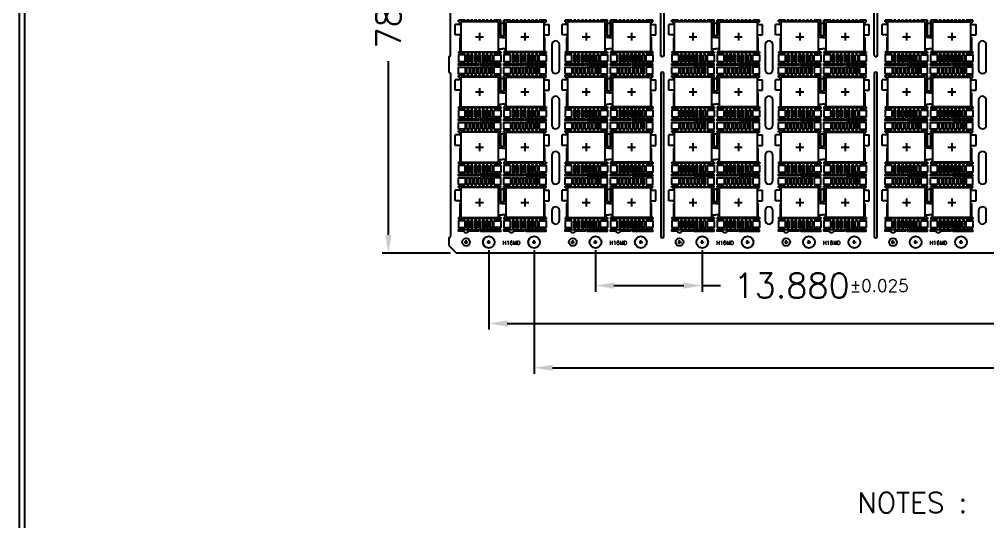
# Model space of a CAD drawing. Extents: x -204 to -64, y -54 to 30.
# Drawn here: x -140.85 to -109.37, y -3.61 to 12.74 of the extents above; entities that cross this region are included whole.
import ezdxf
from ezdxf.lldxf.tags import DXFTag

# ---------------------------------------------------------------- set-up
doc = ezdxf.new("R2010")
doc.units = 0
doc.header["$LTSCALE"] = 8
doc.header["$MEASUREMENT"] = 0
doc.linetypes.add('PHANTOM', pattern=[63.5, 31.75, -6.35, 6.35, -6.35, 6.35, -6.35])
for name, color, linetype in [('CEN', 2, 'CENTER'), ('DIM', 7, 'Continuous'), ('PKG-OUT', 1, 'PHANTOM')]:
    doc.layers.add(name, color=color, linetype=linetype)
doc.styles.add('SIMPLEX', font='SIMPLEX.shx', dxfattribs={"height": 0.7})
doc.styles.get("Standard").update_dxf_attribs({"font": 'SIMPLEX.shx', "height": 0.8})
tags = doc.linetypes.add('CENTER', pattern=[2, 1.25, -0.25, 0.25, -0.25]).pattern_tags.tags
tags[10:11] = [DXFTag(74, 4), DXFTag(75, 0), DXFTag(340, '0'), DXFTag(46, 1.0), DXFTag(50, 0.0), DXFTag(44, 0.0), DXFTag(45, 0.0)]
tags[8:9] = [DXFTag(74, 4), DXFTag(75, 0), DXFTag(340, '0'), DXFTag(46, 1.0), DXFTag(50, 0.0), DXFTag(44, 0.0), DXFTag(45, 0.0)]
tags[6:7] = [DXFTag(74, 4), DXFTag(75, 0), DXFTag(340, '0'), DXFTag(46, 1.0), DXFTag(50, 0.0), DXFTag(44, 0.0), DXFTag(45, 0.0)]
tags[4:5] = [DXFTag(74, 4), DXFTag(75, 0), DXFTag(340, '0'), DXFTag(46, 1.0), DXFTag(50, 0.0), DXFTag(44, 0.0), DXFTag(45, 0.0)]
doc.dimstyles.new('STRIP', dxfattribs={"dimtxt": 0.8, "dimasz": 0.6, "dimexe": 0.2, "dimexo": 0.2, "dimgap": 0.2, "dimtad": 0, "dimdec": 3, "dimlfac": 4, "dimzin": 0, "dimdsep": 46, "dimtxsty": 'Standard', "dimcen": 0.2, "dimclrd": 2, "dimclre": 2, "dimadec": 0, "dimazin": 0, "dimtfac": 1, "dimtdec": 3, "dimtofl": 0, "dimtmove": 0, "dimatfit": 3, "dimfxl": 1, "dimtolj": 1, "dimtzin": 0, "dimarcsym": 0})

# ---------------------------------------------------------------- blocks, each defined once
blk = doc.blocks.new('*D106')
at = {"layer": 'DEFPOINTS', "color": 0, "transparency": 16777216}
for p in [(82.027, -242.803), (79.812, -262.303), (82.027, -262.303)]:
    blk.add_point(p, dxfattribs=at)
at = {"layer": 'DIM', "color": 2, "lineweight": -2, "transparency": 16777216}
for p, q in [((81.827, -242.803), (79.612, -242.803)), ((79.812, -243.403), (79.812, -249.056)), ((79.812, -261.703), (79.812, -256.051)), ((81.827, -262.303), (79.612, -262.303))]:
    blk.add_line(p, q, dxfattribs=at)
at = {"layer": 'DIM', "color": 2, "transparency": 16777216}
for points in [[(79.712, -243.403), (79.912, -243.403), (79.812, -242.803)], [(79.712, -261.703), (79.912, -261.703), (79.812, -262.303)]]:
    blk.add_solid(points, dxfattribs=at)
at = {"layer": 'DIM', "color": 0, "transparency": 16777216, "insert": (79.812, -252.553), "char_height": 0.8, "attachment_point": 5, "rotation": 90}
blk.add_mtext('\\A1;78.000{\\H0.625x;%%P0.051}', dxfattribs=at)
blk = doc.blocks.new('LEAD')
for points in [[(42.93, 75.15), (42.04, 75.15), (42.04, 76.03), (42.93, 76.03)], [(43.43, 75.15), (43.16, 75.15), (43.16, 76.03), (43.43, 76.03)], [(43.93, 75.15), (43.66, 75.15), (43.66, 76.03), (43.93, 76.03)], [(44.43, 75.15), (44.16, 75.15), (44.16, 76.03), (44.43, 76.03)], [(44.93, 75.15), (44.66, 75.15), (44.66, 76.03), (44.93, 76.03)], [(45.43, 75.15), (45.16, 75.15), (45.16, 76.03), (45.43, 76.03)], [(45.93, 75.15), (45.66, 75.15), (45.66, 76.03), (45.93, 76.03)], [(46.16, 75.15), (46.43, 75.15), (46.43, 76.03), (46.16, 76.03)], [(46.66, 75.15), (47.54, 75.15), (47.54, 76.03), (46.66, 76.03)]]:
    blk.add_lwpolyline(points, close=True)
blk = doc.blocks.new('MARK')
at = {"layer": 'DIM', "color": 1}
blk.add_text('H16MD', height=0.1562, dxfattribs=at).set_placement((-144.723, 9.194))
blk = doc.blocks.new('*D102')
at = {"layer": 'DEFPOINTS', "color": 0, "transparency": 16777216}
for p in [(83.074, -262.001), (142.064, -262.001), (142.064, -264.588)]:
    blk.add_point(p, dxfattribs=at)
at = {"layer": 'DIM', "color": 2, "lineweight": -2, "transparency": 16777216}
for p, q in [((83.074, -262.201), (83.074, -264.788)), ((142.064, -262.201), (142.064, -264.788)), ((83.674, -264.588), (108.584, -264.588)), ((141.464, -264.588), (116.555, -264.588))]:
    blk.add_line(p, q, dxfattribs=at)
at = {"layer": 'DIM', "color": 2, "transparency": 16777216}
for points in [[(83.674, -264.488), (83.674, -264.688), (83.074, -264.588)], [(141.464, -264.488), (141.464, -264.688), (142.064, -264.588)]]:
    blk.add_solid(points, dxfattribs=at)
at = {"layer": 'DIM', "color": 0, "transparency": 16777216, "insert": (112.569, -264.588), "char_height": 0.8, "attachment_point": 5}
blk.add_mtext('\\A1;235.960{\\H0.625x;%%P0.050}', dxfattribs=at)
blk = doc.blocks.new('*D103')
at = {"layer": 'DEFPOINTS', "color": 0, "transparency": 16777216}
for p in [(84.549, -262.001), (143.539, -262.001), (143.539, -266.031)]:
    blk.add_point(p, dxfattribs=at)
at = {"layer": 'DIM', "color": 2, "lineweight": -2, "transparency": 16777216}
for p, q in [((84.549, -262.201), (84.549, -266.231)), ((143.539, -262.201), (143.539, -266.231)), ((85.149, -266.031), (110.059, -266.031)), ((142.939, -266.031), (118.03, -266.031))]:
    blk.add_line(p, q, dxfattribs=at)
at = {"layer": 'DIM', "color": 2, "transparency": 16777216}
for points in [[(85.149, -265.931), (85.149, -266.131), (84.549, -266.031)], [(142.939, -265.931), (142.939, -266.131), (143.539, -266.031)]]:
    blk.add_solid(points, dxfattribs=at)
at = {"layer": 'DIM', "color": 0, "transparency": 16777216, "insert": (114.044, -266.031), "char_height": 0.8, "attachment_point": 5}
blk.add_mtext('\\A1;235.960{\\H0.625x;%%P0.050}', dxfattribs=at)
blk = doc.blocks.new('*D104')
at = {"layer": 'DEFPOINTS', "color": 0, "transparency": 16777216}
for p in [(86.544, -262.001), (90.014, -262.001), (90.014, -263.354)]:
    blk.add_point(p, dxfattribs=at)
at = {"layer": 'DIM', "color": 2, "lineweight": -2, "transparency": 16777216}
for p, q in [((86.544, -262.201), (86.544, -263.554)), ((90.014, -262.201), (90.014, -263.554)), ((87.144, -263.354), (89.414, -263.354)), ((90.014, -263.354), (90.614, -263.354))]:
    blk.add_line(p, q, dxfattribs=at)
at = {"layer": 'DIM', "color": 2, "transparency": 16777216}
for points in [[(87.144, -263.254), (87.144, -263.454), (86.544, -263.354)], [(89.414, -263.254), (89.414, -263.454), (90.014, -263.354)]]:
    blk.add_solid(points, dxfattribs=at)
at = {"layer": 'DIM', "color": 0, "transparency": 16777216, "insert": (93.881, -263.354), "char_height": 0.8, "attachment_point": 5}
blk.add_mtext('\\A1;13.880{\\H0.4;±0.025}', dxfattribs=at)
blk = doc.blocks.new('HSSOP16')
for p, q in [((56.985, 26.854), (56.764, 26.854)), ((56.764, 26.804), (56.764, 26.854)), ((56.814, 26.804), (56.764, 26.804)), ((56.814, 26.717), (56.814, 26.804)), ((56.985, 26.804), (56.985, 26.854)), ((57.042, 26.804), (57.042, 26.854)), ((57.11, 26.854), (57.042, 26.854)), ((57.11, 26.804), (57.11, 26.854)), ((57.167, 26.804), (57.167, 26.854)), ((57.235, 26.854), (57.167, 26.854)), ((57.235, 26.804), (57.235, 26.854)), ((57.292, 26.804), (57.292, 26.854)), ((57.36, 26.854), (57.292, 26.854)), ((57.36, 26.804), (57.36, 26.854)), ((57.417, 26.804), (57.417, 26.854)), ((57.485, 26.854), (57.417, 26.854)), ((57.485, 26.804), (57.485, 26.854)), ((57.542, 26.804), (57.542, 26.854)), ((57.61, 26.854), (57.542, 26.854)), ((57.61, 26.804), (57.61, 26.854)), ((57.667, 26.804), (57.667, 26.854)), ((57.735, 26.854), (57.667, 26.854)), ((57.735, 26.804), (57.735, 26.854)), ((57.792, 26.804), (57.792, 26.854)), ((57.86, 26.854), (57.792, 26.854)), ((57.86, 26.804), (57.86, 26.854)), ((58.139, 26.854), (57.917, 26.854)), ((57.917, 26.804), (57.917, 26.854)), ((58.089, 26.342), (58.089, 26.804)), ((58.139, 26.804), (58.089, 26.804)), ((58.139, 26.804), (58.139, 26.854)), ((58.46, 26.854), (58.239, 26.854)), ((58.239, 26.804), (58.239, 26.854)), ((58.239, 26.804), (58.289, 26.804)), ((58.289, 26.342), (58.289, 26.804)), ((58.46, 26.804), (58.46, 26.854)), ((58.517, 26.804), (58.517, 26.854)), ((58.585, 26.854), (58.517, 26.854)), ((58.585, 26.804), (58.585, 26.854)), ((58.642, 26.804), (58.642, 26.854)), ((58.71, 26.854), (58.642, 26.854)), ((58.71, 26.804), (58.71, 26.854)), ((58.767, 26.804), (58.767, 26.854)), ((58.835, 26.854), (58.767, 26.854)), ((58.835, 26.804), (58.835, 26.854)), ((58.892, 26.804), (58.892, 26.854)), ((58.96, 26.854), (58.892, 26.854)), ((58.96, 26.804), (58.96, 26.854)), ((59.017, 26.804), (59.017, 26.854)), ((59.085, 26.854), (59.017, 26.854)), ((59.085, 26.804), (59.085, 26.854)), ((59.142, 26.804), (59.142, 26.854)), ((59.21, 26.854), (59.142, 26.854)), ((59.21, 26.804), (59.21, 26.854)), ((59.267, 26.804), (59.267, 26.854)), ((59.335, 26.854), (59.267, 26.854)), ((59.335, 26.804), (59.335, 26.854)), ((59.614, 26.854), (59.392, 26.854)), ((59.392, 26.804), (59.392, 26.854)), ((59.564, 26.717), (59.564, 26.804)), ((59.564, 26.804), (59.614, 26.804)), ((59.614, 26.804), (59.614, 26.854)), ((56.814, 26.717), (56.664, 26.717)), ((56.664, 26.379), (56.664, 26.717)), ((59.564, 26.717), (59.714, 26.717)), ((59.714, 26.379), (59.714, 26.717)), ((56.814, 26.379), (56.664, 26.379)), ((56.814, 26.379), (56.814, 26.342)), ((56.814, 26.342), (56.839, 26.342)), ((56.814, 26.292), (56.839, 26.292)), ((56.814, 26.292), (56.814, 25.829)), ((58.089, 26.342), (58.064, 26.342)), ((58.189, 26.292), (58.064, 26.292)), ((58.189, 26.292), (58.314, 26.292)), ((58.289, 26.342), (58.314, 26.342)), ((59.564, 26.342), (59.539, 26.342)), ((59.564, 26.292), (59.539, 26.292)), ((59.564, 26.379), (59.714, 26.379)), ((59.564, 26.379), (59.564, 26.342)), ((59.564, 26.292), (59.564, 25.829)), ((56.764, 25.829), (56.764, 25.779)), ((56.764, 25.829), (56.814, 25.829)), ((56.985, 25.829), (56.985, 25.779)), ((57.042, 25.829), (57.042, 25.779)), ((57.11, 25.829), (57.11, 25.779)), ((57.167, 25.829), (57.167, 25.779)), ((57.235, 25.829), (57.235, 25.779)), ((57.292, 25.829), (57.292, 25.779)), ((57.36, 25.829), (57.36, 25.779)), ((57.417, 25.829), (57.417, 25.779)), ((57.485, 25.829), (57.485, 25.779)), ((57.542, 25.829), (57.542, 25.779)), ((57.61, 25.829), (57.61, 25.779)), ((57.667, 25.829), (57.667, 25.779)), ((57.735, 25.829), (57.735, 25.779)), ((57.792, 25.829), (57.792, 25.779)), ((57.86, 25.829), (57.86, 25.779)), ((57.917, 25.829), (57.917, 25.779)), ((58.089, 25.917), (58.189, 25.917)), ((58.089, 25.917), (58.089, 25.829)), ((58.089, 25.829), (58.139, 25.829)), ((58.139, 25.829), (58.139, 25.779)), ((58.289, 25.917), (58.189, 25.917)), ((58.289, 25.829), (58.239, 25.829)), ((58.239, 25.829), (58.239, 25.779)), ((58.289, 25.917), (58.289, 25.829)), ((58.46, 25.829), (58.46, 25.779)), ((58.517, 25.829), (58.517, 25.779)), ((58.585, 25.829), (58.585, 25.779)), ((58.642, 25.829), (58.642, 25.779)), ((58.71, 25.829), (58.71, 25.779)), ((58.767, 25.829), (58.767, 25.779)), ((58.835, 25.829), (58.835, 25.779)), ((58.892, 25.829), (58.892, 25.779)), ((58.96, 25.829), (58.96, 25.779)), ((59.017, 25.829), (59.017, 25.779)), ((59.085, 25.829), (59.085, 25.779)), ((59.142, 25.829), (59.142, 25.779)), ((59.21, 25.829), (59.21, 25.779)), ((59.267, 25.829), (59.267, 25.779)), ((59.335, 25.829), (59.335, 25.779)), ((59.392, 25.829), (59.392, 25.779)), ((59.614, 25.829), (59.564, 25.829)), ((59.614, 25.829), (59.614, 25.779)), ((56.985, 25.779), (56.764, 25.779)), ((57.11, 25.779), (57.042, 25.779)), ((57.235, 25.779), (57.167, 25.779)), ((57.36, 25.779), (57.292, 25.779)), ((57.485, 25.779), (57.417, 25.779)), ((57.61, 25.779), (57.542, 25.779)), ((57.735, 25.779), (57.667, 25.779)), ((57.86, 25.779), (57.792, 25.779)), ((58.139, 25.779), (57.917, 25.779)), ((58.46, 25.779), (58.239, 25.779)), ((58.585, 25.779), (58.517, 25.779)), ((58.71, 25.779), (58.642, 25.779)), ((58.835, 25.779), (58.767, 25.779)), ((58.96, 25.779), (58.892, 25.779)), ((59.085, 25.779), (59.017, 25.779)), ((59.21, 25.779), (59.142, 25.779)), ((59.335, 25.779), (59.267, 25.779)), ((59.614, 25.779), (59.392, 25.779))]:
    blk.add_line(p, q)
for points in [[(58.189, 26.342), (58.139, 26.342), (58.139, 26.754), (58.189, 26.754)], [(58.189, 26.342), (58.239, 26.342), (58.239, 26.754), (58.189, 26.754)]]:
    blk.add_lwpolyline(points)
at = {"layer": 'CEN', "ltscale": 0.01}
for p, q in [((57.451, 26.446), (57.451, 26.188)), ((58.926, 26.446), (58.926, 26.188)), ((57.322, 26.317), (57.58, 26.317)), ((58.797, 26.317), (59.055, 26.317))]:
    blk.add_line(p, q, dxfattribs=at)
at = {"layer": 'PKG-OUT', "color": 1}
for points in [[(58.064, 26.804), (56.839, 26.804), (56.839, 25.829), (58.064, 25.829)], [(58.314, 26.804), (59.539, 26.804), (59.539, 25.829), (58.314, 25.829)]]:
    blk.add_lwpolyline(points, close=True, dxfattribs=at)

msp = doc.modelspace()

# ---------------------------------------------------------------- linework, layer by layer
for p, q in [((-126.88724, 11.52459), (-126.88724, 11.02459)), ((-126.88724, 5.62459), (-126.88724, 5.37459)), ((-126.88724, 5.37459), (-126.63724, 5.12459)), ((-64.67724, 5.12459), (-126.63724, 5.12459))]:
    msp.add_line(p, q)
for points in [[(-140.85124, 19.32307), (-140.68884, 19.32307), (-140.68884, -43.07693), (-140.85124, -43.07693)], [(-126.57724, 11.29959), (-125.92099, 11.29959), (-125.92099, 11.24959), (-126.57724, 11.24959)], [(-125.20224, 11.29959), (-125.85849, 11.29959), (-125.85849, 11.24959), (-125.20224, 11.24959)], [(-125.10224, 11.29959), (-124.44599, 11.29959), (-124.44599, 11.24959), (-125.10224, 11.24959)], [(-123.72724, 11.29959), (-124.38349, 11.29959), (-124.38349, 11.24959), (-123.72724, 11.24959)], [(-123.10724, 11.29959), (-122.45099, 11.29959), (-122.45099, 11.24959), (-123.10724, 11.24959)], [(-121.73224, 11.29959), (-122.38849, 11.29959), (-122.38849, 11.24959), (-121.73224, 11.24959)], [(-121.63224, 11.29959), (-120.97599, 11.29959), (-120.97599, 11.24959), (-121.63224, 11.24959)], [(-120.25724, 11.29959), (-120.91349, 11.29959), (-120.91349, 11.24959), (-120.25724, 11.24959)], [(-119.63724, 11.29959), (-118.98099, 11.29959), (-118.98099, 11.24959), (-119.63724, 11.24959)], [(-118.26224, 11.29959), (-118.91849, 11.29959), (-118.91849, 11.24959), (-118.26224, 11.24959)], [(-118.16224, 11.29959), (-117.50599, 11.29959), (-117.50599, 11.24959), (-118.16224, 11.24959)], [(-116.78724, 11.29959), (-117.44349, 11.29959), (-117.44349, 11.24959), (-116.78724, 11.24959)], [(-116.16724, 11.29959), (-115.51099, 11.29959), (-115.51099, 11.24959), (-116.16724, 11.24959)], [(-114.79224, 11.29959), (-115.44849, 11.29959), (-115.44849, 11.24959), (-114.79224, 11.24959)], [(-114.69224, 11.29959), (-114.03599, 11.29959), (-114.03599, 11.24959), (-114.69224, 11.24959)], [(-113.31724, 11.29959), (-113.97349, 11.29959), (-113.97349, 11.24959), (-113.31724, 11.24959)], [(-112.69724, 11.29959), (-112.04099, 11.29959), (-112.04099, 11.24959), (-112.69724, 11.24959)], [(-111.32224, 11.29959), (-111.97849, 11.29959), (-111.97849, 11.24959), (-111.32224, 11.24959)], [(-111.22224, 11.29959), (-110.56599, 11.29959), (-110.56599, 11.24959), (-111.22224, 11.24959)], [(-109.84724, 11.29959), (-110.50349, 11.29959), (-110.50349, 11.24959), (-109.84724, 11.24959)], [(-126.57724, 9.49959), (-125.92099, 9.49959), (-125.92099, 9.44959), (-126.57724, 9.44959)], [(-125.20224, 9.49959), (-125.85849, 9.49959), (-125.85849, 9.44959), (-125.20224, 9.44959)], [(-125.10224, 9.49959), (-124.44599, 9.49959), (-124.44599, 9.44959), (-125.10224, 9.44959)], [(-123.72724, 9.49959), (-124.38349, 9.49959), (-124.38349, 9.44959), (-123.72724, 9.44959)], [(-123.10724, 9.49959), (-122.45099, 9.49959), (-122.45099, 9.44959), (-123.10724, 9.44959)], [(-121.73224, 9.49959), (-122.38849, 9.49959), (-122.38849, 9.44959), (-121.73224, 9.44959)], [(-121.63224, 9.49959), (-120.97599, 9.49959), (-120.97599, 9.44959), (-121.63224, 9.44959)], [(-120.25724, 9.49959), (-120.91349, 9.49959), (-120.91349, 9.44959), (-120.25724, 9.44959)], [(-119.63724, 9.49959), (-118.98099, 9.49959), (-118.98099, 9.44959), (-119.63724, 9.44959)], [(-118.26224, 9.49959), (-118.91849, 9.49959), (-118.91849, 9.44959), (-118.26224, 9.44959)], [(-118.16224, 9.49959), (-117.50599, 9.49959), (-117.50599, 9.44959), (-118.16224, 9.44959)], [(-116.78724, 9.49959), (-117.44349, 9.49959), (-117.44349, 9.44959), (-116.78724, 9.44959)], [(-116.16724, 9.49959), (-115.51099, 9.49959), (-115.51099, 9.44959), (-116.16724, 9.44959)], [(-114.79224, 9.49959), (-115.44849, 9.49959), (-115.44849, 9.44959), (-114.79224, 9.44959)], [(-114.69224, 9.49959), (-114.03599, 9.49959), (-114.03599, 9.44959), (-114.69224, 9.44959)], [(-113.31724, 9.49959), (-113.97349, 9.49959), (-113.97349, 9.44959), (-113.31724, 9.44959)], [(-112.69724, 9.49959), (-112.04099, 9.49959), (-112.04099, 9.44959), (-112.69724, 9.44959)], [(-111.32224, 9.49959), (-111.97849, 9.49959), (-111.97849, 9.44959), (-111.32224, 9.44959)], [(-111.22224, 9.49959), (-110.56599, 9.49959), (-110.56599, 9.44959), (-111.22224, 9.44959)], [(-109.84724, 9.49959), (-110.50349, 9.49959), (-110.50349, 9.44959), (-109.84724, 9.44959)], [(-126.57724, 7.69959), (-125.92099, 7.69959), (-125.92099, 7.64959), (-126.57724, 7.64959)], [(-125.20224, 7.69959), (-125.85849, 7.69959), (-125.85849, 7.64959), (-125.20224, 7.64959)], [(-125.10224, 7.69959), (-124.44599, 7.69959), (-124.44599, 7.64959), (-125.10224, 7.64959)], [(-123.72724, 7.69959), (-124.38349, 7.69959), (-124.38349, 7.64959), (-123.72724, 7.64959)], [(-123.10724, 7.69959), (-122.45099, 7.69959), (-122.45099, 7.64959), (-123.10724, 7.64959)], [(-121.73224, 7.69959), (-122.38849, 7.69959), (-122.38849, 7.64959), (-121.73224, 7.64959)], [(-121.63224, 7.69959), (-120.97599, 7.69959), (-120.97599, 7.64959), (-121.63224, 7.64959)], [(-120.25724, 7.69959), (-120.91349, 7.69959), (-120.91349, 7.64959), (-120.25724, 7.64959)], [(-119.63724, 7.69959), (-118.98099, 7.69959), (-118.98099, 7.64959), (-119.63724, 7.64959)], [(-118.26224, 7.69959), (-118.91849, 7.69959), (-118.91849, 7.64959), (-118.26224, 7.64959)], [(-118.16224, 7.69959), (-117.50599, 7.69959), (-117.50599, 7.64959), (-118.16224, 7.64959)], [(-116.78724, 7.69959), (-117.44349, 7.69959), (-117.44349, 7.64959), (-116.78724, 7.64959)], [(-116.16724, 7.69959), (-115.51099, 7.69959), (-115.51099, 7.64959), (-116.16724, 7.64959)], [(-114.79224, 7.69959), (-115.44849, 7.69959), (-115.44849, 7.64959), (-114.79224, 7.64959)], [(-114.69224, 7.69959), (-114.03599, 7.69959), (-114.03599, 7.64959), (-114.69224, 7.64959)], [(-113.31724, 7.69959), (-113.97349, 7.69959), (-113.97349, 7.64959), (-113.31724, 7.64959)], [(-112.69724, 7.69959), (-112.04099, 7.69959), (-112.04099, 7.64959), (-112.69724, 7.64959)], [(-111.32224, 7.69959), (-111.97849, 7.69959), (-111.97849, 7.64959), (-111.32224, 7.64959)], [(-111.22224, 7.69959), (-110.56599, 7.69959), (-110.56599, 7.64959), (-111.22224, 7.64959)], [(-109.84724, 7.69959), (-110.50349, 7.69959), (-110.50349, 7.64959), (-109.84724, 7.64959)], [(-125.20224, 5.89959), (-125.85849, 5.89959), (-125.85849, 5.84959), (-125.20224, 5.84959)], [(-123.72724, 5.89959), (-124.38349, 5.89959), (-124.38349, 5.84959), (-123.72724, 5.84959)], [(-121.73224, 5.89959), (-122.38849, 5.89959), (-122.38849, 5.84959), (-121.73224, 5.84959)], [(-120.25724, 5.89959), (-120.91349, 5.89959), (-120.91349, 5.84959), (-120.25724, 5.84959)], [(-118.26224, 5.89959), (-118.91849, 5.89959), (-118.91849, 5.84959), (-118.26224, 5.84959)], [(-116.78724, 5.89959), (-117.44349, 5.89959), (-117.44349, 5.84959), (-116.78724, 5.84959)], [(-114.79224, 5.89959), (-115.44849, 5.89959), (-115.44849, 5.84959), (-114.79224, 5.84959)], [(-113.31724, 5.89959), (-113.97349, 5.89959), (-113.97349, 5.84959), (-113.31724, 5.84959)], [(-111.32224, 5.89959), (-111.97849, 5.89959), (-111.97849, 5.84959), (-111.32224, 5.84959)], [(-109.84724, 5.89959), (-110.50349, 5.89959), (-110.50349, 5.84959), (-109.84724, 5.84959)]]:
    msp.add_lwpolyline(points, close=True)
for points in [[(-126.88724, 11.52459, 0.41421356), (-126.83724, 11.57459), (-126.83724, 18.17459, 0.41421356), (-126.88724, 18.22459)], [(-126.88724, 11.02459, -0.41421356), (-126.83724, 10.97459), (-126.83724, 5.67459, -0.41421356), (-126.88724, 5.62459, -0.41421356)]]:
    msp.add_lwpolyline(points, format="xyb")
for points in [[(-119.99724, 11.57459), (-119.99724, 18.17459, -1), (-119.89724, 18.17459), (-119.89724, 11.57459, -1)], [(-113.05724, 11.57459), (-113.05724, 18.17459, -1), (-112.95724, 18.17459), (-112.95724, 11.57459, -1)], [(-123.29224, 11.09959), (-123.29224, 11.91209, 1), (-123.54224, 11.91209), (-123.54224, 11.09959, 1)], [(-116.35224, 11.09959), (-116.35224, 11.91209, 1), (-116.60224, 11.91209), (-116.60224, 11.09959, 1)], [(-109.41224, 11.09959), (-109.41224, 11.91209, 1), (-109.66224, 11.91209), (-109.66224, 11.09959, 1)], [(-119.89724, 10.97459, 1), (-119.99724, 10.97459), (-119.99724, 5.67459, 1), (-119.89724, 5.67459)], [(-112.95724, 10.97459, 1), (-113.05724, 10.97459), (-113.05724, 5.67459, 1), (-112.95724, 5.67459)], [(-123.29224, 9.29959), (-123.29224, 10.11209, 1), (-123.54224, 10.11209), (-123.54224, 9.29959, 1)], [(-116.35224, 9.29959), (-116.35224, 10.11209, 1), (-116.60224, 10.11209), (-116.60224, 9.29959, 1)], [(-109.41224, 9.29959), (-109.41224, 10.11209, 1), (-109.66224, 10.11209), (-109.66224, 9.29959, 1)], [(-123.29224, 7.49959), (-123.29224, 8.31209, 1), (-123.54224, 8.31209), (-123.54224, 7.49959, 1)], [(-116.35224, 7.49959), (-116.35224, 8.31209, 1), (-116.60224, 8.31209), (-116.60224, 7.49959, 1)], [(-109.41224, 7.49959), (-109.41224, 8.31209, 1), (-109.66224, 8.31209), (-109.66224, 7.49959, 1)], [(-123.29224, 6.51209, 1), (-123.54224, 6.51209), (-123.54224, 6.19959, 1), (-123.29224, 6.19959)], [(-116.35224, 6.51209, 1), (-116.60224, 6.51209), (-116.60224, 6.19959, 1), (-116.35224, 6.19959)], [(-109.41224, 6.51209, 1), (-109.66224, 6.51209), (-109.66224, 6.19959, 1), (-109.41224, 6.19959)], [(-126.38974, 5.84959), (-126.57724, 5.84959), (-126.57724, 5.89959), (-125.92099, 5.89959), (-125.92099, 5.84959), (-126.26474, 5.84959, -1)], [(-124.91474, 5.84959), (-125.10224, 5.84959), (-125.10224, 5.89959), (-124.44599, 5.89959), (-124.44599, 5.84959), (-124.78974, 5.84959, -1)], [(-122.91974, 5.84959), (-123.10724, 5.84959), (-123.10724, 5.89959), (-122.45099, 5.89959), (-122.45099, 5.84959), (-122.79474, 5.84959, -1)], [(-121.44474, 5.84959), (-121.63224, 5.84959), (-121.63224, 5.89959), (-120.97599, 5.89959), (-120.97599, 5.84959), (-121.31974, 5.84959, -1)], [(-119.44974, 5.84959), (-119.63724, 5.84959), (-119.63724, 5.89959), (-118.98099, 5.89959), (-118.98099, 5.84959), (-119.32474, 5.84959, -1)], [(-117.97474, 5.84959), (-118.16224, 5.84959), (-118.16224, 5.89959), (-117.50599, 5.89959), (-117.50599, 5.84959), (-117.84974, 5.84959, -1)], [(-115.97974, 5.84959), (-116.16724, 5.84959), (-116.16724, 5.89959), (-115.51099, 5.89959), (-115.51099, 5.84959), (-115.85474, 5.84959, -1)], [(-114.50474, 5.84959), (-114.69224, 5.84959), (-114.69224, 5.89959), (-114.03599, 5.89959), (-114.03599, 5.84959), (-114.37974, 5.84959, -1)], [(-112.50974, 5.84959), (-112.69724, 5.84959), (-112.69724, 5.89959), (-112.04099, 5.89959), (-112.04099, 5.84959), (-112.38474, 5.84959, -1)], [(-111.03474, 5.84959), (-111.22224, 5.84959), (-111.22224, 5.89959), (-110.56599, 5.89959), (-110.56599, 5.84959), (-110.90974, 5.84959, -1)]]:
    msp.add_lwpolyline(points, format="xyb", close=True)
for centre, radius in [((-125.58974, 5.48709), 0.1905), ((-124.11474, 5.48709), 0.1905), ((-122.11974, 5.48709), 0.1905), ((-120.64474, 5.48709), 0.1905), ((-118.64974, 5.48709), 0.1905), ((-117.17474, 5.48709), 0.1905), ((-115.17974, 5.48709), 0.1905), ((-113.70474, 5.48709), 0.1905), ((-111.70974, 5.48709), 0.1905), ((-110.23474, 5.48709), 0.1905), ((-126.32724, 5.48709), 0.125), ((-122.85724, 5.48709), 0.125), ((-119.38724, 5.48709), 0.125), ((-115.91724, 5.48709), 0.125), ((-112.44724, 5.48709), 0.125)]:
    msp.add_circle(centre, radius)
at = {"layer": 'CEN'}
for p, q in [((-126.38724, 5.48709), (-126.26724, 5.48709)), ((-126.32724, 5.42709), (-126.32724, 5.54709)), ((-125.64974, 5.48709), (-125.52974, 5.48709)), ((-125.58974, 5.42709), (-125.58974, 5.54709)), ((-124.17474, 5.48709), (-124.05474, 5.48709)), ((-124.11474, 5.42709), (-124.11474, 5.54709)), ((-122.91724, 5.48709), (-122.79724, 5.48709)), ((-122.85724, 5.42709), (-122.85724, 5.54709)), ((-122.17974, 5.48709), (-122.05974, 5.48709)), ((-122.11974, 5.42709), (-122.11974, 5.54709)), ((-120.70474, 5.48709), (-120.58474, 5.48709)), ((-120.64474, 5.42709), (-120.64474, 5.54709)), ((-119.44724, 5.48709), (-119.32724, 5.48709)), ((-119.38724, 5.42709), (-119.38724, 5.54709)), ((-118.70974, 5.48709), (-118.58974, 5.48709)), ((-118.64974, 5.42709), (-118.64974, 5.54709)), ((-117.23474, 5.48709), (-117.11474, 5.48709)), ((-117.17474, 5.42709), (-117.17474, 5.54709)), ((-115.97724, 5.48709), (-115.85724, 5.48709)), ((-115.91724, 5.42709), (-115.91724, 5.54709)), ((-115.23974, 5.48709), (-115.11974, 5.48709)), ((-115.17974, 5.42709), (-115.17974, 5.54709)), ((-113.76474, 5.48709), (-113.64474, 5.48709)), ((-113.70474, 5.42709), (-113.70474, 5.54709)), ((-112.50724, 5.48709), (-112.38724, 5.48709)), ((-112.44724, 5.42709), (-112.44724, 5.54709)), ((-111.76974, 5.48709), (-111.64974, 5.48709)), ((-111.70974, 5.42709), (-111.70974, 5.54709)), ((-110.29474, 5.48709), (-110.17474, 5.48709)), ((-110.23474, 5.42709), (-110.23474, 5.54709))]:
    msp.add_line(p, q, dxfattribs=at)

# ---------------------------------------------------------------- block references
for p in [(-183.34085, -14.14196), (-179.87085, -14.14196), (-176.40085, -14.14196), (-172.93085, -14.14196), (-169.46085, -14.14196), (-183.34085, -15.94196), (-179.87085, -15.94196), (-176.40085, -15.94196), (-172.93085, -15.94196), (-169.46085, -15.94196), (-183.34085, -17.74196), (-179.87085, -17.74196), (-176.40085, -17.74196), (-172.93085, -17.74196), (-169.46085, -17.74196), (-183.34085, -19.54196), (-179.87085, -19.54196), (-176.40085, -19.54196), (-172.93085, -19.54196), (-169.46085, -19.54196)]:
    msp.add_blockref('HSSOP16', p)
at = {"xscale": -0.25, "yscale": 0.25, "zscale": 0.25, "rotation": 180}
for p in [(-137.08726, 30.37061), (-135.61226, 30.37061), (-133.61726, 30.37061), (-132.14226, 30.37061), (-130.14726, 30.37061), (-128.67226, 30.37061), (-126.67726, 30.37061), (-125.20226, 30.37061), (-123.20726, 30.37061), (-121.73226, 30.37061), (-137.08726, 28.57061), (-135.61226, 28.57061), (-133.61726, 28.57061), (-132.14226, 28.57061), (-130.14726, 28.57061), (-128.67226, 28.57061), (-126.67726, 28.57061), (-125.20226, 28.57061), (-123.20726, 28.57061), (-121.73226, 28.57061), (-137.08726, 26.77061), (-135.61226, 26.77061), (-133.61726, 26.77061), (-132.14226, 26.77061), (-130.14726, 26.77061), (-128.67226, 26.77061), (-126.67726, 26.77061), (-125.20226, 26.77061), (-123.20726, 26.77061), (-121.73226, 26.77061), (-137.08726, 24.97061), (-135.61226, 24.97061), (-133.61726, 24.97061), (-132.14226, 24.97061), (-130.14726, 24.97061), (-128.67226, 24.97061), (-126.67726, 24.97061), (-125.20226, 24.97061), (-123.20726, 24.97061), (-121.73226, 24.97061)]:
    msp.add_blockref('LEAD', p, dxfattribs=at)
at = {"xscale": 0.25, "yscale": 0.25, "zscale": 0.25}
for p in [(-137.08726, -7.82142), (-135.61226, -7.82142), (-133.61726, -7.82142), (-132.14226, -7.82142), (-130.14726, -7.82142), (-128.67226, -7.82142), (-126.67726, -7.82142), (-125.20226, -7.82142), (-123.20726, -7.82142), (-121.73226, -7.82142), (-137.08726, -9.62142), (-135.61226, -9.62142), (-133.61726, -9.62142), (-132.14226, -9.62142), (-130.14726, -9.62142), (-128.67226, -9.62142), (-126.67726, -9.62142), (-125.20226, -9.62142), (-123.20726, -9.62142), (-121.73226, -9.62142), (-137.08726, -11.42142), (-135.61226, -11.42142), (-133.61726, -11.42142), (-132.14226, -11.42142), (-130.14726, -11.42142), (-128.67226, -11.42142), (-126.67726, -11.42142), (-125.20226, -11.42142), (-123.20726, -11.42142), (-121.73226, -11.42142)]:
    msp.add_blockref('LEAD', p, dxfattribs=at)
at = {"layer": 'DIM', "xscale": 0.8000000000000002, "yscale": 0.8000000000000002, "zscale": 0.8000000000000002}
for p in [(-9.36067, -1.95026), (-5.89067, -1.95026), (-2.42067, -1.95026), (1.04933, -1.95026), (4.51933, -1.95026)]:
    msp.add_blockref('MARK', p, dxfattribs=at)

# ---------------------------------------------------------------- texts
at = {"style": 'SIMPLEX'}
msp.add_text('NOTES :', height=0.666701, dxfattribs=at).set_placement((-113.60338, -3.3262))

# ---------------------------------------------------------------- dimensions: what is measured, and where the dimension line sits
at = {"layer": 'DIM'}
dim = msp.add_linear_dim(base=(-128.85236, 5.12459), p1=(-126.63724, 24.62459), p2=(-126.63724, 5.12459), angle=90, text='<>{\\H0.625x;%%P0.051}', dimstyle='STRIP', dxfattribs=at)
dim.commit()
dim.dimension.update_dxf_attribs({"geometry": '*D106', "text_midpoint": (-128.85236, 14.87459), "dimtype": 128, "insert": (-208.66417, 267.42797)})
dim = msp.add_linear_dim(base=(-66.59974, 2.83997), p1=(-125.58974, 5.42709), p2=(-66.59974, 5.42709), text='<>{\\H0.625x;%%P0.050}', dimstyle='STRIP', dxfattribs=at)
dim.commit()
dim.dimension.update_dxf_attribs({"geometry": '*D102', "text_midpoint": (-96.09474, 2.83997), "dimtype": 128, "insert": (-208.66417, 267.42797)})
dim = msp.add_linear_dim(base=(-65.12474, 1.39716), p1=(-124.11474, 5.42709), p2=(-65.12474, 5.42709), text='<>{\\H0.625x;%%P0.050}', dimstyle='STRIP', dxfattribs=at)
dim.commit()
dim.dimension.update_dxf_attribs({"geometry": '*D103', "text_midpoint": (-94.61974, 1.39716), "insert": (-208.66417, 267.42797)})
dim = msp.add_linear_dim(base=(-118.64974, 4.07376), p1=(-122.11974, 5.42709), p2=(-118.64974, 5.42709), dimstyle='STRIP', override={"dimtol": 1, "dimtp": 0.025, "dimtm": 0.025, "dimtfac": 0.5}, dxfattribs=at)
dim.commit()
dim.dimension.update_dxf_attribs({"geometry": '*D104', "text_midpoint": (-114.78308, 4.07376), "insert": (-208.66417, 267.42797)})

doc.saveas('drawing.dxf')
